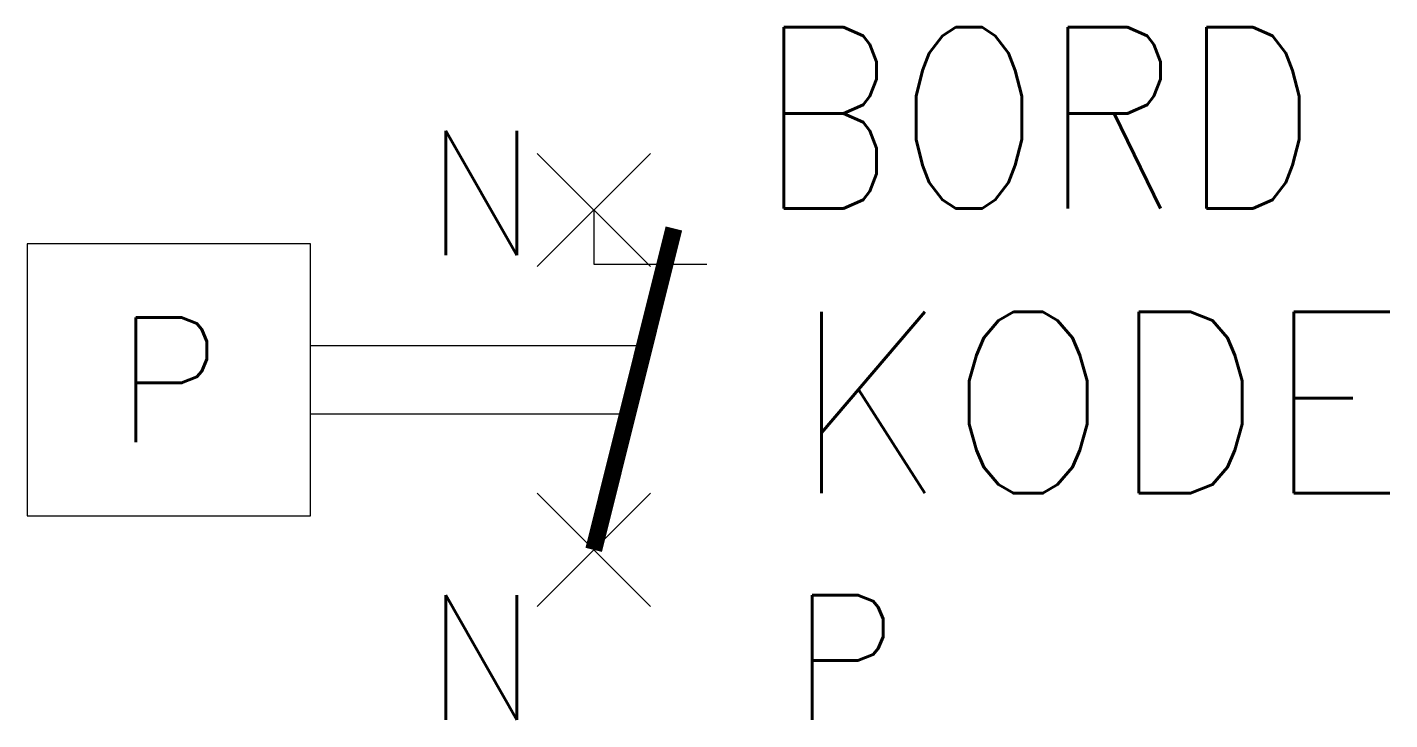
# Model space of a CAD drawing. Extents: x 55 to 79.1, y 189 to 201.2.
import ezdxf
from ezdxf.enums import TextEntityAlignment as Align

# ---------------------------------------------------------------- set-up
doc = ezdxf.new("R2010")
doc.units = 0
doc.header["$LTSCALE"] = 6
doc.header["$PDMODE"] = 3
doc.linetypes.add('DASHED', pattern=[0])
for name, color, linetype in [('1', 8, 'CONTINUOUS'), ('10', 8, 'DASHED'), ('11', 30, 'DASHED'), ('12', 30, 'DASHED'), ('C', 7, 'CONTINUOUS')]:
    doc.layers.add(name, color=color, linetype=linetype)
doc.styles.get("Standard").update_dxf_attribs({"font": 'simplex', "width": 0.85})

msp = doc.modelspace()

# ---------------------------------------------------------------- linework, layer by layer
at = {"layer": '1', "color": 0}
for p, q in [((65, 198), (65, 197.046)), ((65, 197.046), (67, 197.046)), ((65.89, 195.6), (60, 195.6)), ((60, 194.4), (65.578, 194.4))]:
    msp.add_line(p, q, dxfattribs=at)
at = {"layer": '1', "color": 0, "const_width": 0.3}
msp.add_lwpolyline([(65, 192), (66.415, 197.674)], dxfattribs=at)
at = {"layer": '1', "color": 0}
msp.add_lwpolyline([(55, 197.4), (55, 192.6), (60, 192.6), (60, 197.4)], close=True, dxfattribs=at)
at = {"layer": 'C', "color": 0}
for p in [(65, 198), (65, 192)]:
    msp.add_point(p, dxfattribs=at)

# ---------------------------------------------------------------- texts
at = {"layer": '10', "color": 0, "width": 0.95}
for p in [(64, 197.2), (64, 189)]:
    msp.add_attdef('N', text='', height=2.2, dxfattribs=at).set_placement(p, align=Align.RIGHT)
msp.add_attdef('P', text='P1', height=2.2, dxfattribs=at).set_placement((57.5, 195), align=Align.MIDDLE)
msp.add_attdef('P', (68.5, 189), '.. bar', height=2.2, dxfattribs=at)
at = {"layer": '11', "color": 0, "width": 0.85}
msp.add_attdef('BORD', (67.893, 198.027), '', height=3.2, dxfattribs=at)
at = {"layer": '12', "color": 0, "width": 0.95}
msp.add_attdef('KODE', (68.5, 193), '-S', height=3.2, dxfattribs=at)

doc.saveas('drawing.dxf')
